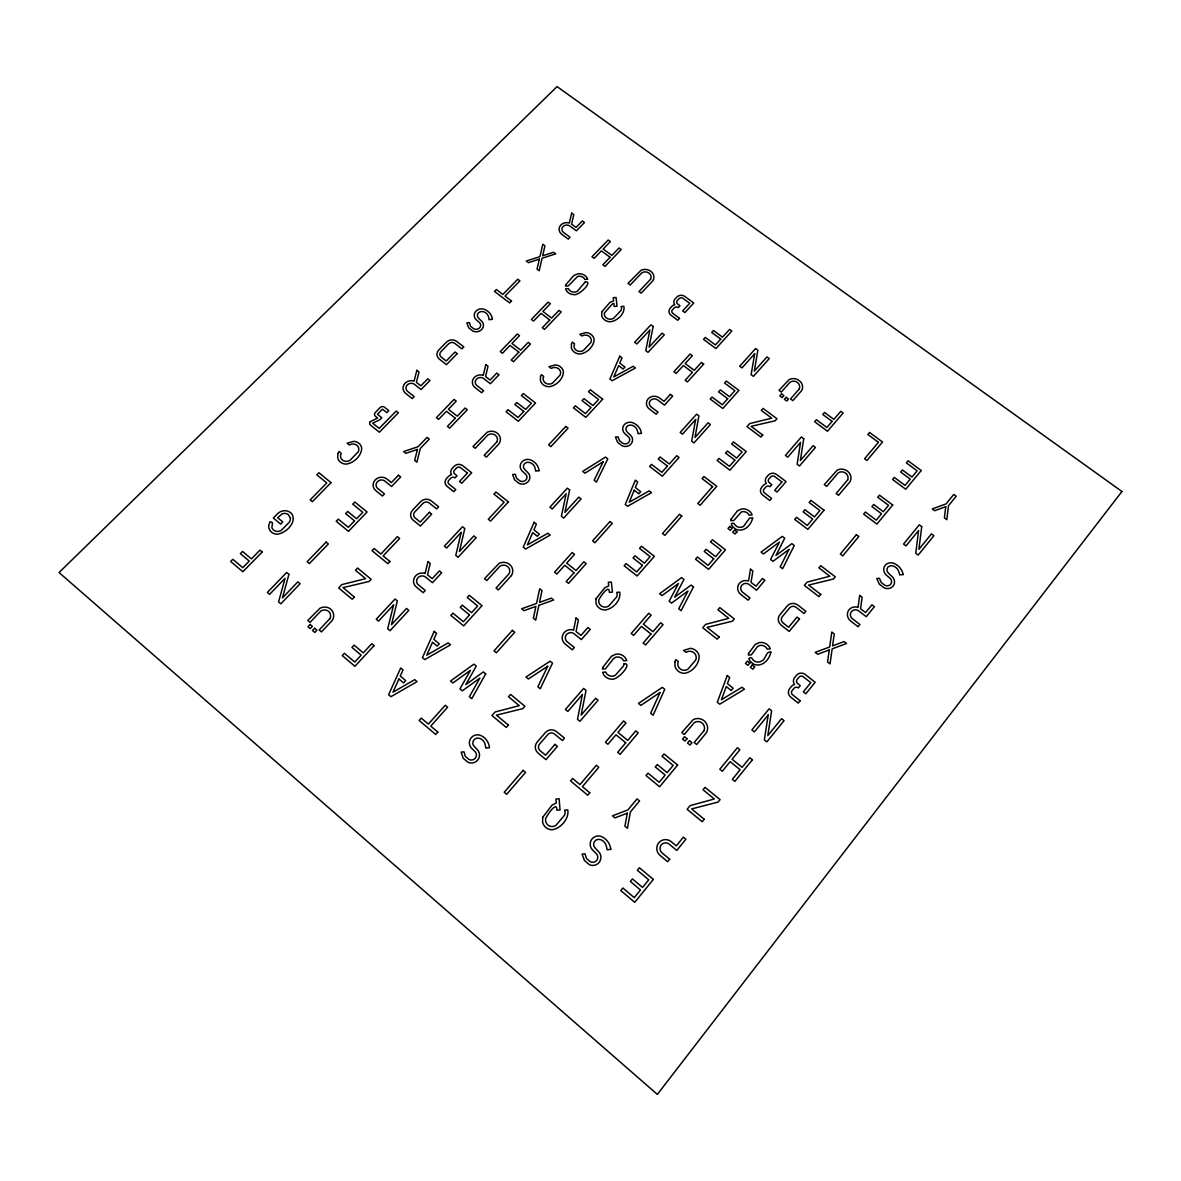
<?xml version="1.0" encoding="UTF-8"?>
<svg xmlns="http://www.w3.org/2000/svg" width="1181" height="1181" viewBox="0 0 1181 1181"><rect width="100%" height="100%" fill="white"/><g stroke="black" fill="none" stroke-linecap="round" stroke-linejoin="round"><path stroke-width="1.5" d="M624.085 663.811L623.435 665.995L615.434 675.192A6.436 6.2 8.7 0 1 605.735 672.048L602.635 672.299A9.492 9.153 8.7 0 0 611.788 679.208C617.693 680.448 633.37 662.718 624.085 663.811M585.259 281.919L577.273 291.323A5.861 5.152 2.4 0 1 568.43 288.636L565.596 288.828A8.651 7.603 2.4 0 0 573.892 294.63C578.97 295.914 593.822 280.96 585.259 281.919M290.511 518.326L289.64 521.884L281.122 530.505A6.363 5.772 -18.9 0 1 271.851 527.523L272.575 522.917L270.05 521.633L268.707 525.338A9.374 8.488 -18.9 0 0 277.063 534.24C285.344 533.354 296.269 523.67 292.416 514.768A9.3 8.429 -18.3 0 0 278.022 513.307L273.357 518.06L280.665 524.113L282.776 521.958L277.683 517.736L282.126 513.883A6.318 5.728 -18.3 0 1 288.282 514.532L290.511 518.326M748.547 653.536L748.385 655.071L751.396 654.805L757.301 646.76L759.309 645.608A6.407 6.053 25.1 0 1 766.661 648.162L767.192 649.166L770.292 648.915L769.776 647.572A9.507 8.961 25.1 0 0 759.383 642.538L755.087 644.56L748.547 653.536M731.024 519.286L730.862 520.718L733.785 520.481L741.476 511.86A6.185 5.698 16.1 0 1 748.606 514.281L749.108 515.226L752.105 514.99L751.618 513.735A9.168 8.459 16.1 0 0 741.565 508.981L737.402 510.871L731.024 519.286M945.73 506.693L944.401 517.913L946.837 519.714L948.491 505.704L956.182 496.241L953.761 494.455L946.07 503.903L932.267 508.922L934.688 510.709L945.73 506.693M674.942 661.729L675.001 666.453A9.492 9.079 18.8 0 0 684.227 673.332C692.14 672.461 699.757 663.707 699.108 655.706A9.478 9.035 19 0 0 690.383 648.31L683.592 650.421L686.013 652.355A6.422 6.126 19 0 1 695.801 659.869L687.8 669.332A6.436 6.156 18.8 0 1 678.278 661.478L675.857 659.544L674.942 661.729M921.726 526.623L918.921 549.342L931.455 533.886L933.891 535.702L918.213 555.055L915.762 553.225L918.597 530.476L906.004 545.902L903.568 544.072L919.29 524.822L921.726 526.623M859.665 595.445L858.026 607.447L857.17 607.137A8.577 7.913 27.9 0 0 851.353 621.546L858.115 626.757L859.93 624.513L853.169 619.316A5.477 5.064 27.9 0 1 851.014 612.23A5.477 5.064 27.9 0 1 858.277 610.577L866.278 616.703L874.383 606.68L871.932 604.805L865.614 612.585L860.565 608.761L862.115 597.32L859.665 595.445M602.65 667.56L602.428 669.11L605.484 668.83L613.692 658.422L615.744 657.256A6.407 6.156 9.4 0 1 623.081 659.839L623.583 660.843L626.712 660.592L626.24 659.234A9.492 9.123 9.4 0 0 615.921 654.156L611.537 656.208L602.65 667.56M829.254 649.949L827.541 661.98L830.022 663.914L832.147 648.871L846.585 643.468L844.12 641.549L832.575 645.874L834.258 633.931L831.793 632.027L829.682 646.952L815.2 652.37L817.665 654.289L829.254 649.949M596.006 598.737L595.977 603.329A9.33 8.857 6 0 0 604.967 610.031C612.865 609.145 621.354 600.258 619.73 592.139L616.733 592.375A6.318 5.979 6.6 0 1 616.659 596.951L608.584 606.148A6.333 6.008 6 0 1 598.782 599.978C600.273 596.7 609.529 583.252 609.337 592.375L612.393 592.139L611.374 582.041L608.333 582.277L608.702 585.924L604.761 587.754L596.006 598.737M542.699 817.311L542.61 822.389A9.847 9.788 -34.5 0 0 551.999 829.771C560.621 828.619 569.36 818.728 567.781 809.9L564.621 810.166A6.658 6.628 -23.3 0 1 564.474 815.244L555.852 825.46A6.673 6.643 -34.5 0 1 545.607 818.669C547.187 815.067 557.181 800.113 556.841 810.21L560.045 809.93L559.115 798.769L555.897 799.035L556.236 803.08L552.073 805.117L542.699 817.311M601.749 311.932L601.734 315.918A8.71 7.706 4.3 0 0 610.134 321.793C617.146 321.173 625.384 313.644 623.863 306.307L621.088 306.499A5.89 5.211 4.6 0 1 620.999 310.485L613.485 318.442A5.905 5.226 4.3 0 1 604.347 313.024L612.422 303.916L613.854 303.355L614.179 306.469L617.028 306.278L616.069 297.479L613.234 297.671L613.574 300.86L609.913 302.425L601.749 311.932M768.196 714.977L764.358 739.882L766.853 741.889L784.066 720.646L781.571 718.668L767.812 735.63L771.621 710.77L769.141 708.792L751.898 729.932L754.393 731.91L768.196 714.977M803.744 438.712L800.349 460.516L813.104 445.695L815.451 447.437L799.493 465.993L797.145 464.236L800.556 442.388L787.742 457.195L785.409 455.438L801.397 436.97L803.744 438.712M571.442 343.981L571.383 348.041A8.784 7.839 2.7 0 0 579.827 354.02C586.868 353.37 594.412 346.195 594.058 338.947A8.769 7.809 3 0 0 586.116 332.525L579.753 334.312L581.953 335.98A5.949 5.3 3 0 1 590.884 342.505L583.237 350.595A5.949 5.315 2.7 0 1 574.542 343.789L572.342 342.106L571.442 343.981M565.655 284.887L565.448 286.171L568.223 285.964L577.686 276.413A5.846 5.123 2.7 0 1 584.374 278.598L584.816 279.454L587.666 279.262L587.252 278.126A8.651 7.603 2.7 0 0 577.878 273.83L573.848 275.498L565.655 284.887M750.481 569.183L748.533 581.052L747.691 580.742A8.459 7.913 19.6 0 0 741.506 595.017L748.134 600.169L750.009 597.955L743.38 592.803A5.418 5.064 19.6 0 1 741.417 585.791A5.418 5.064 19.6 0 1 748.71 584.152L756.534 590.22L764.889 580.314L762.483 578.454L755.988 586.145L751.027 582.366L752.873 571.028L750.481 569.183M540.514 376.547L540.426 380.666A8.857 7.972 0.9 0 0 548.899 386.733C556.059 386.054 563.677 378.761 563.381 371.41A8.843 7.942 1.2 0 0 555.41 364.885L548.973 366.701L551.187 368.398A5.994 5.388 1.2 0 1 560.148 375.027L552.368 383.264A6.008 5.403 0.9 0 1 543.659 376.34L541.429 374.643L540.514 376.547M754.703 353.739L751.116 374.657L753.404 376.355L769.259 358.611L766.971 356.928L754.305 371.1L757.877 350.226L755.604 348.543L739.719 366.213L741.993 367.896L754.703 353.739M770.868 652.178C769.599 658.895 763.074 666.66 755.545 664.741C752.474 664.8 744.827 656.37 751.766 657.979A6.436 6.082 25.2 0 0 761.494 661.109C765.967 659.485 766.144 650.451 770.868 652.178M695.639 419.521L691.682 441.163L693.985 442.905L710.401 424.525L708.098 422.783L694.974 437.472L698.916 415.86L696.628 414.132L680.182 432.438L682.485 434.18L695.639 419.521M627.303 813.163L624.926 826.183L627.421 828.265L630.388 811.982L639.541 800.939L637.046 798.887L627.893 809.915L612.481 815.82L614.961 817.887L627.303 813.163M752.651 518.06C751.352 524.497 744.916 531.642 737.756 529.826C734.803 529.915 727.393 521.884 734.11 523.463A6.215 5.728 16 0 0 743.528 526.416L749.684 517.987L752.651 518.06M653.152 326.487L649.048 347.17L662.069 333.131L664.298 334.799L648.015 352.366L645.771 350.683L649.904 329.971L636.839 343.981L634.61 342.313L650.923 324.834L653.152 326.487M582.395 694.576L577.494 719.347L579.915 721.325L598.073 700.215L595.667 698.251L581.141 715.11L586.027 690.398L583.621 688.434L565.433 709.441L567.84 711.42L582.395 694.576M576.048 618.003L573.567 630.196L572.726 629.872A8.547 8.193 1.6 0 0 565.817 644.531L572.357 649.816L574.35 647.542L567.825 642.257A5.477 5.241 1.6 0 1 566.112 635.068A5.477 5.241 1.6 0 1 573.612 633.385L581.332 639.585L590.264 629.414L587.887 627.51L580.949 635.408L576.062 631.525L578.41 619.892L576.048 618.003M569.626 489.938L564.887 512.406L578.793 497.127L581.096 498.928L563.691 518.075L561.388 516.259L566.157 493.747L552.206 509.011L549.903 507.195L567.338 488.152L569.626 489.938M538.876 605.336L535.716 620.158L533.369 618.254L535.894 606.399L523.995 610.666L521.662 608.761L536.528 603.447L539.673 588.743L542.005 590.618L539.496 602.384L551.35 598.132L553.697 600.022L538.876 605.336M337.958 453.489L337.663 457.8A9.153 8.267 -12.6 0 0 346.063 464.118C353.621 463.292 361.593 455.851 361.726 448.101A9.138 8.252 -12.1 0 0 353.872 441.31L347.17 443.215L349.355 444.986A6.185 5.595 -12.1 0 1 358.227 451.88L349.797 460.487A6.2 5.61 -12.6 0 1 341.206 453.283L339.006 451.511L337.958 453.489M571.634 213.097L569.375 223.076L568.607 222.81A7.736 6.702 2.1 0 0 559.764 226.486A7.736 6.702 2.1 0 0 562.348 234.753L568.253 239.138L570.069 237.278L564.164 232.908A4.945 4.296 2.1 0 1 562.628 227.003A4.945 4.296 2.1 0 1 569.404 225.674L576.387 230.826L584.477 222.545L582.336 220.965L576.048 227.402L571.619 224.183L573.774 214.662L571.634 213.097M539.363 259.141L537.045 269.12L539.2 270.744L542.079 258.255L555.705 253.871L553.549 252.262L542.655 255.775L544.943 245.855L542.802 244.26L539.938 256.646L526.283 261.045L528.424 262.669L539.363 259.141M461.18 532.424L455.777 555.41L458.066 557.27L476.194 537.709L473.906 535.879L459.424 551.483L464.797 528.542L462.524 526.726L444.366 546.168L446.654 548.014L461.18 532.424M485.819 364.575L483.236 375.366L482.439 375.086A8.075 7.263 -3.2 0 0 473.123 379.101A8.075 7.263 -3.2 0 0 475.633 388.032L481.7 392.756L483.62 390.749L477.567 386.039A5.167 4.635 -3.2 0 1 476.105 379.647A5.167 4.635 -3.2 0 1 483.206 378.186L490.366 383.736L499.002 374.761L496.802 373.048L490.085 380.031L485.553 376.562L488.004 366.258L485.819 364.575M427.965 561.61L425.086 573.523L424.259 573.213A8.518 7.972 -13.1 0 0 416.893 587.518L423.197 592.685L425.263 590.47L418.96 585.304A5.447 5.093 -13.1 0 1 417.513 578.277A5.447 5.093 -13.1 0 1 425.012 576.638L432.467 582.705L441.664 572.785L439.376 570.91L432.216 578.631L427.507 574.837L430.238 563.47L427.965 561.61M393.598 604.938L387.708 628.764L390.01 630.684L408.818 610.385L406.515 608.481L391.487 624.69L397.347 600.908L395.059 599.018L376.222 619.213L378.51 621.117L393.598 604.938M417.439 449.415L414.679 460.428L416.893 462.199L420.333 448.426L429.294 439.14L427.079 437.383L418.118 446.669L403.592 451.57L405.806 453.342L417.439 449.415M416.863 370.303L414.073 381.153L413.291 380.858A8.119 7.278 -7.2 0 0 403.858 384.888A8.119 7.278 -7.2 0 0 406.234 393.864L412.243 398.602L414.206 396.595L408.213 391.856A5.196 4.65 -7.2 0 1 406.84 385.449A5.196 4.65 -7.2 0 1 414 383.987L421.1 389.538L429.928 380.533L427.743 378.821L420.894 385.818L416.391 382.349L419.034 372L416.863 370.303M288.917 574.35L282.466 597.881L297.878 581.849L300.122 583.724L280.842 603.801L278.583 601.911L285.064 578.321L269.608 594.338L267.364 592.449L286.673 572.475L288.917 574.35M727.245 675.562L717.28 702.252L719.731 704.23L744.429 689.187L741.963 687.239L721.399 699.743L726.3 686.589L731.216 690.501L733.135 688.183L727.407 683.637L729.696 677.495L727.245 675.562M634.212 490.218L629.237 502.205L649.196 490.868L651.513 492.654L627.554 506.295L625.236 504.494L635.334 480.15L637.637 481.937L635.319 487.517L640.722 491.695L638.832 493.806L634.212 490.218M619.774 356.175L609.898 379.057L612.127 380.754L635.437 367.985L633.193 366.287L613.795 376.916L618.652 365.652L623.125 369.033L624.97 367.055L619.745 363.113L622.018 357.858L619.774 356.175M534.107 522.297L523.257 547.202L525.56 549.047L550.213 535.082L547.895 533.251L527.376 544.869L532.705 532.601L537.311 536.263L539.274 534.107L533.915 529.841L536.395 524.128L534.107 522.297M434.224 631.363L422.429 657.669L424.761 659.603L450.492 644.811L448.16 642.892L426.74 655.189L432.526 642.243L437.177 646.096L439.258 643.807L433.84 639.32L436.542 633.282L434.224 631.363M659.987 692.509L650.657 713.25L653.108 715.228L664.741 689.305L662.32 687.357L638.478 703.389L640.914 705.352L659.987 692.509M398.927 679.016L392.978 692.199L414.723 679.651L417.055 681.614L390.955 696.687L388.608 694.723L400.728 667.944L403.046 669.893L400.27 676.034L405.718 680.61L403.592 682.928L398.927 679.016M547.704 666.276L537.857 686.811L540.248 688.759L552.531 663.102L550.154 661.168L525.958 677.038L528.335 678.986L547.704 666.276M603.24 461.712L594.132 480.283L596.42 482.069L607.787 458.863L605.499 457.091L582.691 471.381L584.979 473.153L603.24 461.712M788.967 549.445L780.213 566.85L782.619 568.696L794.267 545.504L791.875 543.673L775.947 555.513L784.701 538.182L782.309 536.366L761.036 552.103L763.428 553.948L779.401 542.109L770.603 559.469L773.009 561.315L788.967 549.445M693.483 586.957L681.097 610.68L678.706 608.791L688.006 590.987L671.531 603.137L669.155 601.247L678.485 583.503L661.995 595.608L659.618 593.733L681.57 577.627L683.947 579.487L674.646 597.202L691.092 585.082L693.483 586.957M485.686 673.879L471.765 698.709L469.388 696.746L479.87 678.101L462.302 690.841L459.94 688.877L470.437 670.306L452.869 683.002L450.522 681.038L473.921 664.15L476.268 666.099L465.801 684.626L483.339 671.93L485.686 673.879M370.273 421.632L369.978 422.001A2.982 2.687 -10.2 0 0 370.598 425.204L379.367 432.216L398.366 412.789L396.181 411.062L379.175 428.408L372.62 423.167L379.824 419.801L381.817 417.764L377.448 414.28L382.452 409.202L386.822 412.671L388.815 410.634L384.445 407.165A2.967 2.657 -9.3 0 0 380.267 407.46L375.263 412.538A2.967 2.672 -9.7 0 0 375.44 416.317L377.625 418.059L370.273 421.632M1121.95 491.488L657.345 1094.403L59.05 572.534L557.063 86.597L1121.95 491.488M653.329 879.402L634.743 902.328L620.793 890.563L622.874 888.023L634.271 897.634L640.486 889.972L630.359 881.454L632.425 878.93L642.553 887.433L648.738 879.815L637.356 870.279L639.423 867.755L653.329 879.402M669.686 859.222L667.649 861.731L660.696 855.945A9.064 8.872 53.9 0 1 658.732 842.806A9.064 8.872 53.9 0 1 671.871 842.201L676.3 845.862L683.371 837.152L685.895 839.233L676.787 850.453L669.848 844.695A5.802 5.684 53.9 0 0 661.257 844.887A5.802 5.684 53.9 0 0 662.733 853.435L669.686 859.222M704.201 819.23L702.193 821.696L687.106 809.31L690.103 805.634L714.328 798.991L703.049 789.794L705.027 787.358L720.085 799.626L718.107 802.061L691.623 808.926L704.201 819.23M752.386 759.752L734.848 781.409L732.338 779.371L740.147 769.732L730.153 761.656L722.314 771.267L719.82 769.244L737.387 747.706L739.882 749.714L732.102 759.265L742.096 767.325L749.876 757.744L752.386 759.752M800.157 700.776L798.267 703.108L790.812 697.218A6.318 5.964 30.9 0 1 789.631 688.685A18.438 17.375 32.1 0 1 792.658 685.305L794.503 684.478L793.898 683.445A6.304 5.935 30.2 0 1 794.68 677.51L796.555 675.207A6.304 5.92 30.1 0 1 805.25 674.513L815.156 682.264L805.796 693.808L803.316 691.859L810.816 682.618L802.667 676.373A3.159 2.967 30.1 0 0 799.02 677.156L797.145 679.444A3.159 2.967 30.2 0 0 797.175 683.12L800.231 685.644L798.356 687.962A3.159 2.982 30.8 0 0 793.986 688.316L792.111 690.634A3.159 2.982 30.9 0 0 792.702 694.9L800.157 700.776M703.979 730.67L694.177 742.524L696.657 744.517L706.459 732.663A9.655 9.315 27.5 0 0 693.144 719.701L681.836 732.53L684.301 734.523L694.295 722.595A6.54 6.318 27.5 0 1 703.979 730.67M677.628 765.022L659.648 786.767L645.992 775.563L648.015 773.156L659.16 782.309L665.169 775.046L655.263 766.941L657.271 764.535L667.176 772.64L673.155 765.406L662.024 756.327L664.017 753.936L677.628 765.022M892.703 505.01L876.922 524.084L863.68 514.148L865.452 512.037L876.272 520.142L881.543 513.779L871.932 506.59L873.689 504.479L883.299 511.668L888.555 505.32L877.749 497.26L879.491 495.164L892.703 505.01M921.239 470.51L905.738 489.244L892.556 479.486L894.283 477.404L905.074 485.376L910.241 479.132L900.675 472.046L902.402 469.979L911.968 477.05L917.135 470.82L906.373 462.893L908.086 460.826L921.239 470.51M799.507 618.962L789.203 631.407L781.246 625.207A7.736 7.234 24.4 0 1 779.8 614.888L787.225 605.971A7.721 7.204 24.3 0 1 797.913 605.115L805.87 611.271L804.025 613.485L796.068 607.344A4.635 4.325 24.3 0 0 789.646 607.861L782.235 616.777A4.65 4.34 24.4 0 0 783.106 622.963L788.628 627.259L797.057 617.072L799.507 618.962M820.751 594.412L818.92 596.612L804.35 585.407L807.095 582.115L829.83 576.225L818.935 567.899L820.751 565.714L835.277 576.815L833.476 579.015L808.601 585.082L820.751 594.412M687.017 738.701L685.039 741.077L682.574 739.085L684.552 736.708L687.017 738.701M749.817 663.058L747.927 665.346L745.477 663.412L747.366 661.124L749.817 663.058M856.417 534.668L840.326 554.037L842.747 555.882L858.823 536.484L856.417 534.668M689.483 740.708L687.519 743.085L689.984 745.078L691.963 742.701L689.483 740.708M752.267 664.992L750.378 667.28L752.828 669.214L754.718 666.925L752.267 664.992M878.457 442.314L864.581 458.745L866.943 460.501L882.547 442.019L869.556 432.453L867.828 434.49L878.457 442.314M625.738 742.775L617.678 752.327L620.128 754.334L638.198 732.899L635.747 730.906L627.746 740.398L617.958 732.412L625.989 722.949L623.538 720.971L605.44 742.273L607.89 744.281L615.951 734.774L625.738 742.775M847.663 479.914L836.178 493.525L838.554 495.311L850.04 481.7A9.094 8.208 20.2 0 0 848.061 471.647A9.094 8.208 20.2 0 0 837.152 470.156L824.294 484.609L826.67 486.38L838.333 472.725A6.171 5.565 20.2 0 1 847.663 479.914M824.028 510.236L807.863 529.383L794.724 519.419L796.54 517.293L807.273 525.442L812.676 519.05L803.139 511.816L804.94 509.705L814.477 516.924L819.85 510.546L809.133 502.456L810.919 500.36L824.028 510.236M719.14 636.928L717.236 639.187L702.725 627.746L705.588 624.365L728.795 618.327L717.945 609.824L719.834 607.595L734.316 618.933L732.427 621.176L707.05 627.391L719.14 636.928M589.791 792.791L587.739 795.226L570.541 780.921L572.593 778.486L579.96 784.612L596.331 765.273L598.782 767.296L582.41 786.649L589.791 792.791M713.723 558.82L708.098 565.359L697.41 557.048L695.52 559.218L708.6 569.39L725.444 549.815L712.394 539.732L710.534 541.887L721.192 550.139L715.597 556.65L706.105 549.283L704.23 551.453L713.723 558.82M736.944 531.863L735.099 534.004L732.722 532.188L734.582 530.048L736.944 531.863M832.118 421.381L826.877 427.478L816.366 419.683L814.61 421.706L827.468 431.242L843.145 413.01L840.813 411.298L833.86 419.358L824.53 412.464L822.773 414.487L832.118 421.381M554.981 744.355L545.607 755.235L540.116 750.673A4.768 4.68 -8.8 0 1 539.584 744.074L547.822 734.552A4.754 4.665 -5.3 0 1 554.524 733.991L562.422 740.531L564.474 738.155L556.576 731.63A7.927 7.765 -5.3 0 0 545.401 732.56L537.178 742.067A7.957 7.795 -8.8 0 0 538.049 753.065L545.976 759.663L557.402 746.362L554.981 744.355M650.982 633.99L643.187 643.055L645.594 644.974L663.072 624.631L660.681 622.727L652.931 631.732L643.35 624.114L651.115 615.153L648.723 613.249L631.215 633.474L633.606 635.393L641.416 626.373L650.982 633.99M781.911 481.922L774.706 490.292L777.068 492.078L786.074 481.612L776.655 474.511A5.964 5.433 16.6 0 0 768.359 475.116L766.543 477.213A5.964 5.447 16.5 0 0 765.76 482.601L766.336 483.56L764.565 484.299A17.449 15.944 17.4 0 0 761.656 487.354A5.979 5.477 16.6 0 0 762.734 495.119L769.82 500.508L771.636 498.397L764.55 493.023A2.997 2.731 16.6 0 1 764.018 489.141L765.819 487.044A2.997 2.731 16.6 0 1 769.982 486.72L771.798 484.638L768.89 482.32A2.997 2.731 16.5 0 1 768.89 478.984L770.706 476.903A2.982 2.716 16.6 0 1 774.19 476.194L781.911 481.922M729.843 526.401L727.998 528.542L730.36 530.358L732.205 528.217L729.843 526.401M523.109 770.381L504.228 792.244L506.664 794.296L525.53 772.418L523.109 770.381M681.806 516.067L664.873 535.347L662.526 533.517L679.474 514.266L681.806 516.067M786.192 397.347L784.435 399.34L786.738 401.053L788.509 399.06L786.192 397.347M642.449 565.374L636.692 571.929L626.092 563.588L624.173 565.773L637.12 575.988L654.377 556.325L641.445 546.198L639.541 548.368L650.111 556.65L644.368 563.189L634.965 555.793L633.046 557.978L642.449 565.374M734.862 460.132L729.4 466.347L718.949 458.405L717.118 460.472L729.917 470.2L746.259 451.57L733.475 441.93L731.674 443.982L742.126 451.88L736.678 458.066L727.393 451.039L725.562 453.091L734.862 460.132M712.586 486.616L697.779 503.475L700.126 505.276L716.764 486.306L703.935 476.519L702.09 478.6L712.586 486.616M799.301 388.918L790.547 398.912L792.85 400.625L801.619 390.631A8.872 7.898 14.9 0 0 799.788 381.005A8.872 7.898 14.9 0 0 789.129 379.559L779.002 390.365L781.305 392.077L790.251 382.009A6.008 5.359 14.9 0 1 799.301 388.918M508.391 725.104L506.309 727.466L491.96 715.538L495.09 711.995L519.256 705.648L508.524 696.775L510.591 694.443L524.91 706.268L522.843 708.615L496.433 715.155L508.391 725.104M762.705 435.021L760.904 437.059L746.997 426.621L749.684 423.58L771.71 418.177L761.302 410.427L763.074 408.405L776.965 418.753L775.179 420.776L751.101 426.326L762.705 435.021M781.586 393.923L779.814 395.93L782.132 397.643L783.889 395.635L781.586 393.923M667.442 466.082L661.862 472.326L651.484 464.354L649.609 466.436L662.305 476.194L679.016 457.49L676.713 455.718L669.302 464.015L660.09 456.944L658.23 459.025L667.442 466.082M727.703 398.72L722.314 404.743L712.01 397.023L710.209 399.03L722.816 408.478L738.937 390.424L726.374 381.05L724.588 383.043L734.862 390.704L729.504 396.713L720.351 389.878L718.55 391.871L727.703 398.72M574.069 572.726L566.201 581.524L568.533 583.399L586.189 563.632L583.857 561.772L576.033 570.526L566.703 563.101L574.527 554.376L572.209 552.531L554.539 572.195L556.856 574.055L564.739 565.286L574.069 572.726M437.856 732.087L435.73 734.464L419.152 720.484L421.277 718.122L428.363 724.086L445.281 705.234L447.643 707.212L430.74 726.094L437.856 732.087M512.377 630.388L494.042 650.834L496.389 652.768L514.724 632.293L512.377 630.388M609.957 521.53L592.611 540.883L594.944 542.714L612.275 523.345L609.957 521.53M511.417 575.56L498.367 589.91L496.05 588.035L509.114 573.686A6.304 5.935 -5.3 0 0 500.035 566.127L486.793 580.535L484.49 578.675L499.046 563.426A9.3 8.754 -5.3 0 1 511.417 575.56M703.655 364.132L687.445 381.95L685.187 380.252L692.406 372.31L683.356 365.549L676.123 373.462L673.864 371.764L690.103 354.034L692.361 355.702L685.157 363.571L694.207 370.332L701.396 362.434L703.655 364.132M469.507 614.961L463.365 621.723L452.928 613.146L450.862 615.404L463.631 625.886L482.025 605.661L469.285 595.283L467.248 597.497L477.67 606.001L471.559 612.718L462.273 605.144L460.236 607.374L469.507 614.961M670.409 394.365L664.017 401.392L660.046 398.381A8.075 7.293 7.5 0 0 648.192 398.765A8.075 7.293 7.5 0 0 649.934 409.467L656.193 414.206L658.038 412.184L651.779 407.445A5.167 4.665 7.5 0 1 650.465 400.477A5.167 4.665 7.5 0 1 658.216 400.389L664.46 405.127L672.683 396.078L670.409 394.365M720.75 339.095L715.435 344.941L705.293 337.426L703.522 339.375L715.907 348.557L731.836 331.049L729.592 329.396L722.521 337.146L713.516 330.503L711.744 332.437L720.75 339.095M374.082 645.638L354.92 666.305L342.254 655.603L344.394 653.314L354.758 662.054L361.165 655.16L351.953 647.409L354.079 645.121L363.29 652.857L371.779 643.719L374.082 645.638M602.679 399.193L585.82 417.38L573.435 407.858L575.324 405.836L585.451 413.616L591.076 407.548L582.085 400.654L583.975 398.647L592.951 405.526L598.575 399.488L588.463 391.767L590.338 389.76L602.679 399.193M508.391 501.91L490.602 521.101L488.314 519.286L504.154 502.22L493.938 494.116L495.917 492.005L508.391 501.91M679.547 318.353L677.761 320.287L671.074 315.327A5.713 5.049 7.6 0 1 670.203 308.197A16.652 14.703 8.1 0 1 673.067 305.407L674.779 304.728L674.248 303.857A5.698 5.019 7.8 0 1 675.104 298.911L676.89 297.007A5.698 5.019 7.8 0 1 684.877 296.475L693.764 303.015L684.891 312.596L682.662 310.943L689.763 303.281L682.47 298.011A2.849 2.51 7.8 0 0 679.105 298.645L677.318 300.55A2.849 2.51 7.8 0 0 677.244 303.606L679.99 305.746L678.219 307.651A2.849 2.524 7.7 0 0 674.203 307.931L672.417 309.85A2.864 2.524 7.6 0 0 672.86 313.408L679.547 318.353M565.817 426.415L548.634 444.868L550.892 446.639L568.061 428.157L565.817 426.415M389.922 561.477L387.855 563.677L372.03 550.686L374.111 548.515L380.873 554.066L397.347 536.661L399.606 538.506L383.131 555.911L389.922 561.477M314.663 628.262L312.507 630.521L314.796 632.44L316.936 630.182L314.663 628.262M523.774 411.416L518.016 417.498L507.978 409.704L506.059 411.726L518.326 421.277L535.554 403.031L523.316 393.568L521.412 395.576L531.42 403.326L525.693 409.394L516.776 402.485L514.857 404.493L523.774 411.416M429.426 512.303L420.2 522.061L415.107 517.928A4.562 4.207 -10.4 0 1 414.767 511.993L422.872 503.46A4.547 4.178 -9.6 0 1 429.264 502.988L436.616 508.893L438.623 506.767L431.286 500.862A7.573 6.968 -9.6 0 0 420.628 501.659L412.523 510.177A7.588 6.997 -10.4 0 0 413.07 520.083L420.436 526.032L431.67 514.119L429.426 512.303M329.839 618.696L319.15 630.004L321.424 631.924L332.112 620.601A9.566 8.872 -21.8 0 0 320.036 608.185L307.783 620.424L310.057 622.343L320.937 610.946A6.496 6.023 -21.8 0 1 329.839 618.696M467.44 473.064L459.512 481.464L461.756 483.25L471.662 472.754L462.686 465.654A5.994 5.492 -6.2 0 0 454.257 466.259L452.264 468.34A5.994 5.492 -6.4 0 0 451.068 473.758L451.57 474.703L449.725 475.441A17.494 16.106 -6.6 0 0 446.551 478.512A6.008 5.521 -7.1 0 0 447.053 486.306L453.784 491.695L455.792 489.584L449.046 484.195A3.012 2.761 -7.1 0 1 448.795 480.298L450.788 478.202A2.997 2.761 -6.9 0 1 455.025 477.892L457.003 475.781L454.242 473.478A2.997 2.746 -6.4 0 1 454.508 470.127L456.486 468.03A2.997 2.746 -6.2 0 1 460.073 467.336L467.44 473.064M496.876 441.915L484.18 455.349L486.424 457.121L499.12 443.672A9.02 8.223 -3.4 0 0 497.983 433.737A9.02 8.223 -3.4 0 0 487.148 432.246L472.99 446.536L475.234 448.293L488.107 434.8A6.112 5.58 -3.4 0 1 496.876 441.915M650.613 279.233L638.98 291.545L641.18 293.168L652.813 280.857A8.621 7.544 5.9 0 0 651.366 271.719A8.621 7.544 5.9 0 0 640.988 270.316L627.982 283.396L630.182 285.02L641.992 272.663A5.846 5.123 5.9 0 1 650.613 279.233M354.359 597.025L352.248 599.269L338.652 587.946L341.811 584.61L365.638 578.66L355.466 570.246L357.548 568.046L371.129 579.266L369.048 581.48L343.021 587.607L354.359 597.025M310.116 624.424L307.961 626.698L310.234 628.602L312.389 626.343L310.116 624.424M354.521 520.895L348.306 527.346L338.268 519.123L336.201 521.264L348.469 531.347L367.07 511.993L354.817 502.014L352.765 504.139L362.774 512.318L356.588 518.739L347.672 511.462L345.605 513.602L354.521 520.895M398.469 475.234L391.383 482.586L387.486 479.456A8.341 7.617 -11.7 0 0 375.233 479.87A8.341 7.617 -11.7 0 0 376.296 491.06L382.423 496.02L384.46 493.894L378.333 488.949A5.344 4.872 -11.7 0 1 377.462 481.656A5.344 4.872 -11.7 0 1 385.464 481.553L391.575 486.498L400.684 477.021L398.469 475.234M455.29 418.207L447.437 426.371L449.651 428.113L467.277 409.777L465.063 408.05L457.254 416.17L448.411 409.231L456.235 401.127L454.035 399.414L436.394 417.661L438.594 419.403L446.462 411.254L455.29 418.207M518.828 352.145L511.24 360.028L513.44 361.726L530.446 344.025L528.261 342.342L520.718 350.181L511.949 343.464L519.492 335.655L517.308 333.987L500.272 351.598L502.456 353.281L510.044 345.428L518.828 352.145M549.755 319.992L542.315 327.728L544.5 329.396L561.226 311.991L559.026 310.352L551.616 318.058L542.876 311.444L550.302 303.753L548.117 302.115L531.376 319.431L533.561 321.084L541.016 313.364L549.755 319.992M610.06 257.296L602.871 264.78L605.041 266.389L621.191 249.575L619.021 247.98L611.861 255.421L603.181 249.014L610.356 241.588L608.185 240.009L592.006 256.735L594.176 258.344L601.38 250.874L610.06 257.296M326.104 542.079L307.149 561.728L309.392 563.588L328.348 543.924L326.104 542.079M262.197 551.97L242.843 571.752L230.664 561.477L232.819 559.277L242.784 567.677L249.25 561.078L240.393 553.638L242.548 551.453L251.405 558.879L259.982 550.125L262.197 551.97M331.034 482.63L312.36 501.704L310.16 499.903L326.768 482.94L316.862 474.88L318.929 472.769L331.034 482.63M457.195 353.68L446.462 364.649L439.362 359.127A7.278 6.481 -4.8 0 1 438.786 349.975L446.507 342.121A7.263 6.451 -4.3 0 1 456.737 341.412L463.838 346.904L461.904 348.867L454.818 343.376A4.355 3.868 -4.3 0 0 448.677 343.804L440.956 351.658A4.37 3.883 -4.8 0 0 441.295 357.149L446.226 360.987L455.025 351.997L457.195 353.68M511.506 300.993L509.631 302.912L494.499 291.427L496.389 289.522L502.855 294.438L517.78 279.233L519.935 280.857L505.01 296.077L511.506 300.993M610.784 849.331L607.064 849.774A22.69 22.557 83.4 0 0 606.429 846.526L605.956 844.917A9.256 9.197 70.1 0 0 601.616 840.075L600.465 839.647A5.093 5.064 66.4 0 0 595.342 848.224L598.029 851.014A8.193 8.134 78.2 0 1 589.408 864.713L584.433 860.521L582.1 854.099L584.979 853.76L586.455 858.469L590.116 861.599A5.123 5.078 78.2 0 0 596.848 860.181A5.123 5.078 78.2 0 0 596.006 853.317L592.478 849.936A8.282 8.237 66.4 0 1 602.96 837.329L603.668 837.728A15.811 15.693 73.4 0 1 610.607 848.017L610.784 849.331M489.406 747.632L485.76 748.045A22.277 21.598 -25.2 0 0 485.214 744.916L484.8 743.395A9.079 8.813 -22.9 0 0 480.652 738.745L479.53 738.332A5.004 4.857 -22.1 0 0 474.29 746.525L476.844 749.197A8.031 7.809 -25.1 0 1 468.016 762.306L463.247 758.291L461.121 752.135L463.971 751.81L465.299 756.327L468.798 759.324A5.019 4.872 -25.1 0 0 475.441 757.981A5.019 4.872 -25.1 0 0 474.806 751.396L471.426 748.178A8.134 7.898 -22.1 0 1 482.04 736.117L482.734 736.501A15.501 15.058 -23.6 0 1 489.288 746.362L489.406 747.632M903.14 574.542L899.73 574.911A21.347 19.501 26.7 0 0 898.933 572.047L898.401 570.644A8.71 7.942 27 0 0 894.076 566.378L892.984 565.994A4.798 4.37 26.8 0 0 888.747 573.494L891.404 575.944A7.706 7.027 27.3 0 1 884.244 587.917L879.358 584.211L876.804 578.572L879.461 578.291L881.129 582.425L884.717 585.186A4.813 4.399 27.3 0 0 890.873 583.975A4.813 4.399 27.3 0 0 889.677 577.952L886.193 574.985A7.809 7.116 26.8 0 1 895.154 563.972L895.848 564.326A14.881 13.567 27 0 1 902.919 573.39L903.14 574.542M539.023 470.702L535.613 471.057A20.727 19.058 -2.2 0 0 535.067 468.311L534.668 466.967A8.444 7.765 -1.3 0 0 530.741 462.878L529.678 462.494A4.65 4.281 -1.2 0 0 524.866 469.669L527.287 472.031A7.47 6.879 -1.7 0 1 519.182 483.487L514.665 479.929L512.613 474.526L515.27 474.26L516.555 478.231L519.876 480.874A4.665 4.296 -1.7 0 0 526.076 479.722A4.665 4.296 -1.7 0 0 525.397 473.95L522.209 471.101A7.573 6.953 -1.2 0 1 532.011 460.575L532.661 460.915A14.423 13.271 -1.5 0 1 538.89 469.61L539.023 470.702M641.431 433.338L638.08 433.678A20.461 18.66 5.4 0 0 637.474 430.976L637.046 429.663A8.356 7.603 6.1 0 0 633.06 425.647L632.027 425.278A4.606 4.193 6.2 0 0 627.436 432.305L629.886 434.623A7.381 6.732 5.9 0 1 622.166 445.842L617.619 442.358L615.463 437.044L618.076 436.793L619.449 440.69L622.8 443.274A4.606 4.207 5.9 0 0 628.883 442.166A4.606 4.207 5.9 0 0 628.071 436.498L624.852 433.707A7.485 6.806 6.2 0 1 634.271 423.389L634.92 423.728A14.246 12.991 6 0 1 641.283 432.246L641.431 433.338M492.359 319.372L489.052 319.682A20.003 17.7 -3.1 0 0 488.565 317.128L488.181 315.873A8.164 7.219 -2.5 0 0 484.446 312.064L483.428 311.71A4.503 3.971 -2.4 0 0 478.704 318.353L481.007 320.553A7.219 6.392 -2.8 0 1 482.247 328.909A7.219 6.392 -2.8 0 1 473.064 331.182L468.739 327.86L466.82 322.826L469.388 322.59L470.584 326.281L473.758 328.746A4.503 4.001 -2.8 0 0 479.752 327.698A4.503 4.001 -2.8 0 0 479.176 322.339L476.12 319.682A7.307 6.466 -2.4 0 1 476.017 311.061A7.307 6.466 -2.4 0 1 485.701 309.924L486.321 310.249A13.921 12.327 -2.6 0 1 492.241 318.339L492.359 319.372"/></g></svg>
